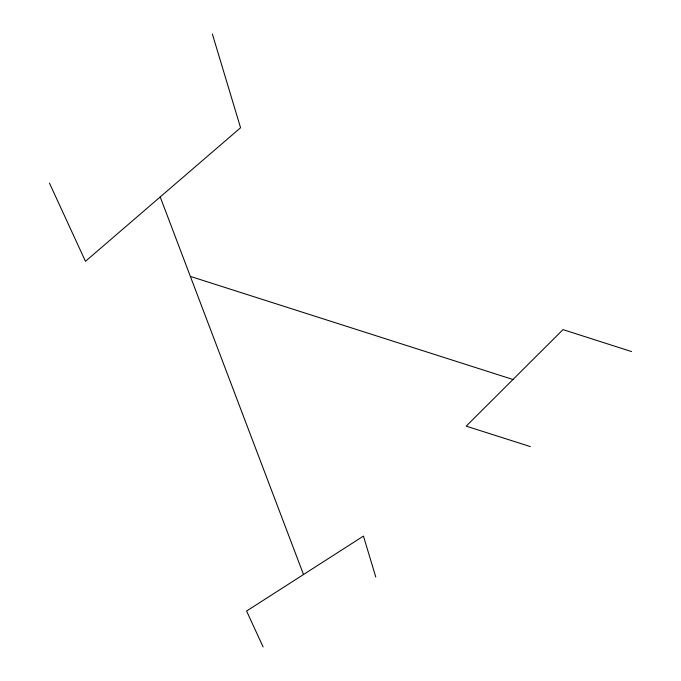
<?xml version="1.0" encoding="UTF-8"?>
<svg xmlns="http://www.w3.org/2000/svg" width="681" height="681" viewBox="0 0 681 681"><rect width="100%" height="100%" fill="white"/><g stroke="black" fill="none" stroke-linecap="round" stroke-linejoin="round"><path stroke-width="1.02" d="M530.371 446.6L466.187 426.144L563.017 329.613L631.551 351.583M190.365 276.401L513.295 379.606M49.449 183.121L85.466 261.308L240.572 127.747L212.378 34.05M263.121 646.95L246.573 611.036L363.45 536.083L375.776 577.037M160.205 196.945L303.513 574.517"/></g></svg>
